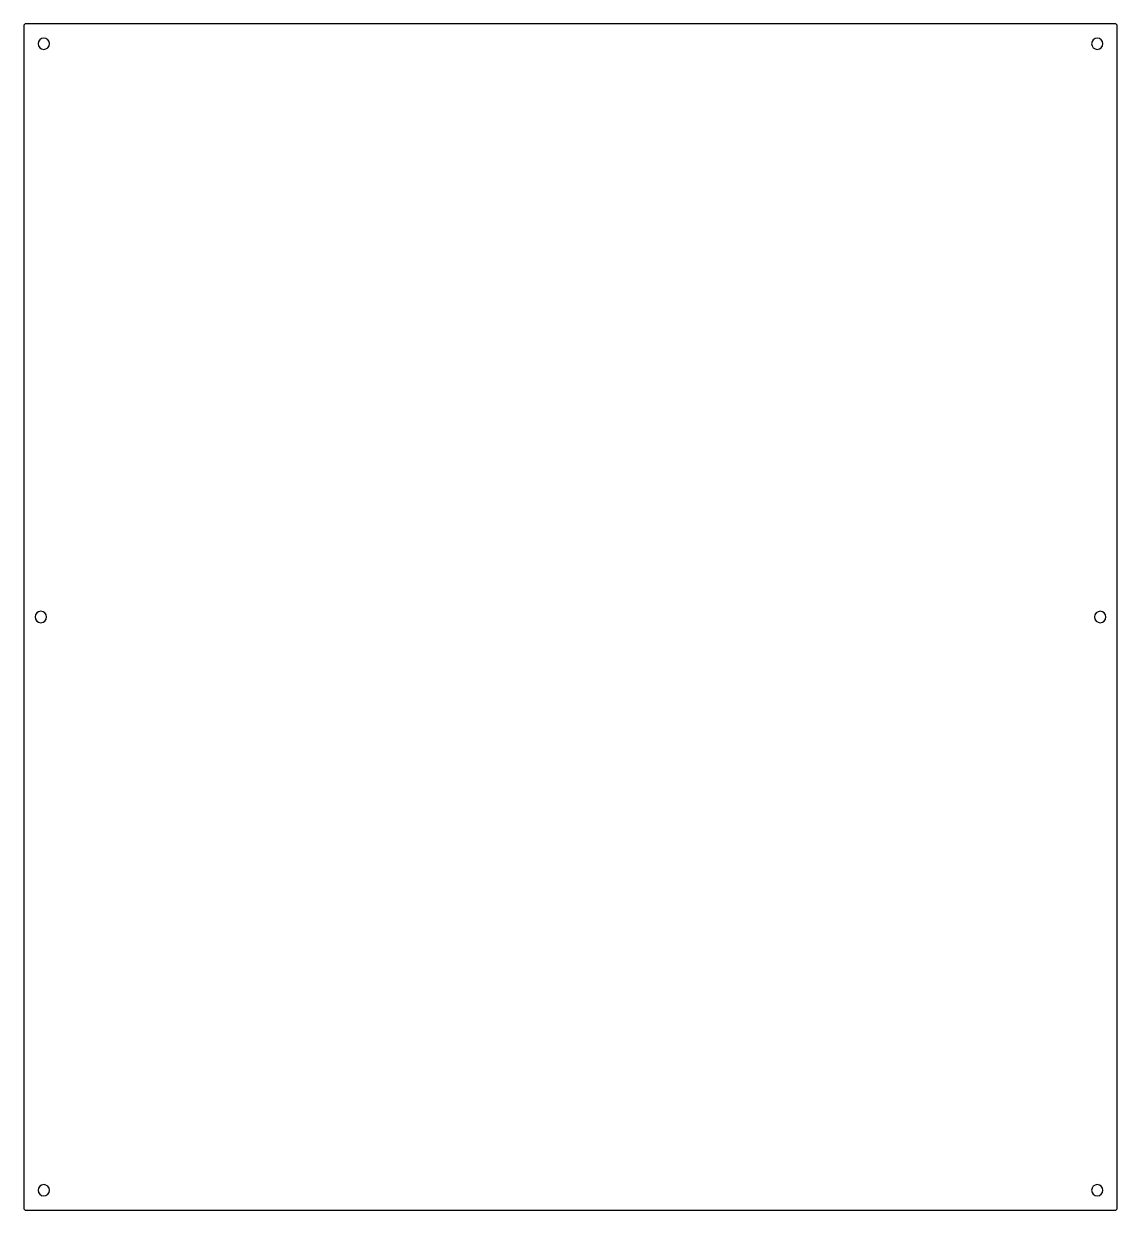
# Model space of a CAD drawing. Header units: millimetres. Extents: x -427 to -42, y -199 to 219.
import ezdxf

# ---------------------------------------------------------------- set-up
doc = ezdxf.new("R2010")
doc.units = ezdxf.units.MM
doc.layers.add('0. 杂项', color=18, linetype='Continuous', true_color=0x000000)

msp = doc.modelspace()

# ---------------------------------------------------------------- linework, layer by layer
at = {"layer": '0. 杂项'}
msp.add_lwpolyline([(-426.24, 219.15), (-426.74, 218.65), (-426.74, -198.34), (-426.24, -198.84), (-42.24, -198.84), (-41.74, -198.34), (-41.74, 218.65), (-42.24, 219.15)], close=True, dxfattribs=at)
at = {"layer": '0. 杂项', "extrusion": (0, 0, -1)}
for centre in [(419.69, 212.1, -291), (48.79, 212.1, -291), (420.74, 10.16, -291), (47.74, 10.16, -291), (419.69, -191.79, -291), (48.79, -191.79, -291)]:
    msp.add_circle(centre, 2, dxfattribs=at)

doc.saveas('drawing.dxf')
